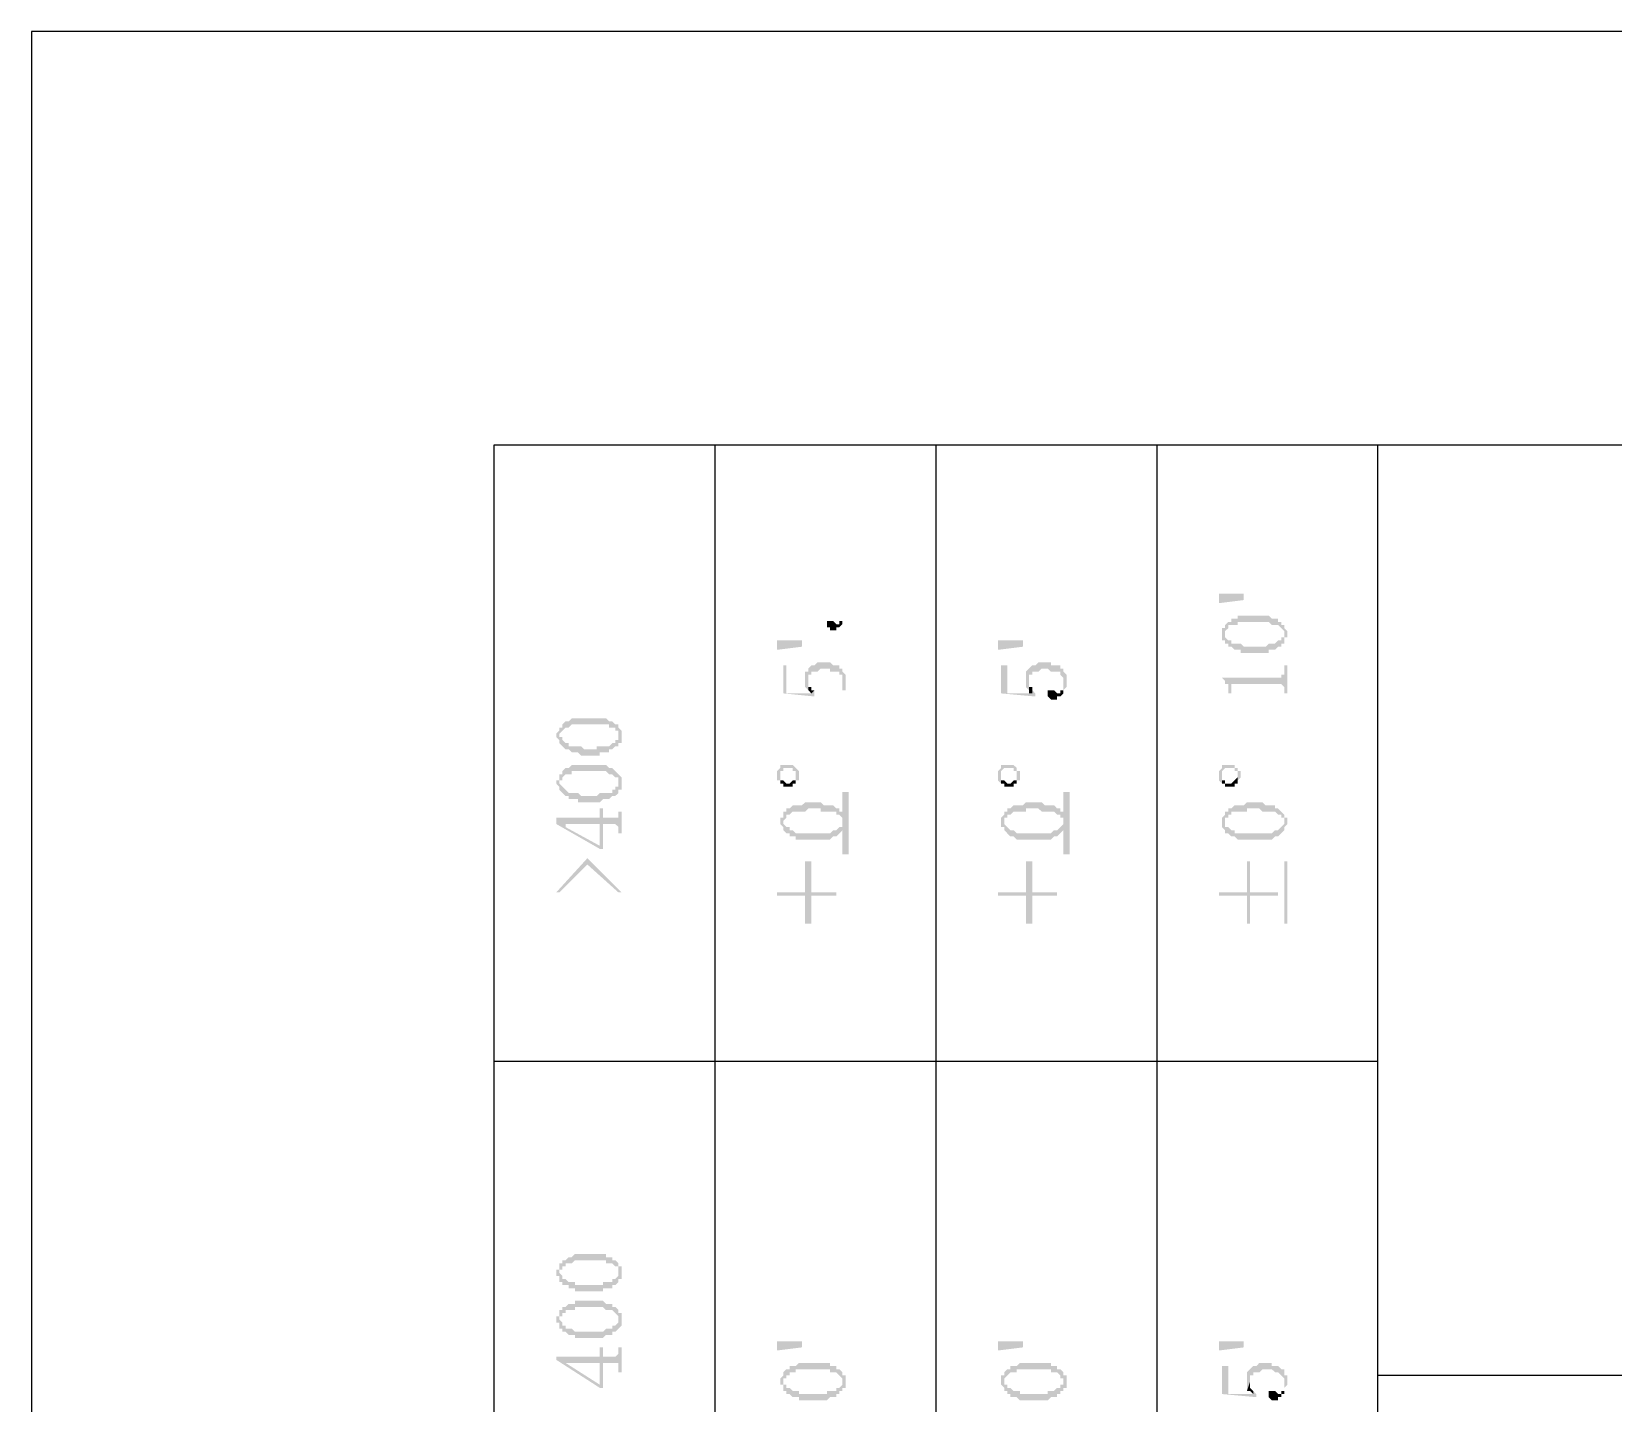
# Model space of a CAD drawing. Header units: inches. Extents: x 3613 to 8393, y -2205 to -794.
# Drawn here: x 7973.29 to 7996.23, y -908.55 to -888.65 of the extents above; entities that cross this region are included whole.
import ezdxf

# ---------------------------------------------------------------- set-up
doc = ezdxf.new("R2010")
doc.units = ezdxf.units.IN
doc.header["$MEASUREMENT"] = 0

msp = doc.modelspace()

# ---------------------------------------------------------------- hatches: boundary and pattern name
at = {"transparency": 33554559}
for points in [[(7990.508, -896.802), (7990.869, -896.802), (7990.869, -896.893), (7990.508, -896.938)], [(7984.821, -897.243), (7984.821, -897.288), (7984.867, -897.288), (7984.867, -897.333), (7984.957, -897.333), (7984.957, -897.288), (7985.002, -897.288), (7985.047, -897.243), (7985.047, -897.063), (7985.047, -897.153), (7985.047, -897.198), (7985.002, -897.198), (7985.002, -897.243), (7984.957, -897.243), (7984.912, -897.198), (7984.821, -897.198)], [(7990.553, -897.389), (7990.553, -897.434), (7990.553, -897.479), (7990.598, -897.479), (7990.598, -897.525), (7990.598, -897.389), (7990.598, -897.344), (7990.598, -897.344), (7990.644, -897.299), (7990.644, -897.254), (7990.779, -897.254), (7990.779, -897.209), (7991.23, -897.209), (7991.275, -897.254), (7991.366, -897.254), (7991.411, -897.299), (7991.411, -897.299), (7991.456, -897.344), (7991.456, -897.389), (7991.456, -897.254), (7991.411, -897.254), (7991.411, -897.209), (7991.366, -897.209), (7991.366, -897.163), (7991.275, -897.163), (7991.23, -897.118), (7990.779, -897.118), (7990.779, -897.163), (7990.689, -897.163), (7990.689, -897.209), (7990.644, -897.209), (7990.598, -897.254), (7990.598, -897.299), (7990.553, -897.299), (7990.553, -897.344), (7990.553, -897.344)], [(7990.598, -897.525), (7990.644, -897.525), (7990.644, -897.57), (7990.689, -897.57), (7990.734, -897.615), (7990.824, -897.615), (7990.824, -897.66), (7991.23, -897.66), (7991.23, -897.615), (7991.321, -897.615), (7991.366, -897.57), (7991.411, -897.57), (7991.411, -897.525), (7991.456, -897.525), (7991.456, -897.479), (7991.456, -897.434), (7991.501, -897.434), (7991.501, -897.389), (7991.501, -897.344), (7991.501, -897.344), (7991.456, -897.299), (7991.456, -897.254), (7991.456, -897.389), (7991.456, -897.434), (7991.411, -897.434), (7991.411, -897.479), (7991.366, -897.479), (7991.321, -897.525), (7991.23, -897.525), (7991.185, -897.57), (7990.869, -897.57), (7990.824, -897.525), (7990.689, -897.525), (7990.689, -897.479), (7990.644, -897.479), (7990.598, -897.434), (7990.598, -897.389), (7990.598, -897.389)], [(7984.099, -897.479), (7984.46, -897.479), (7984.46, -897.57), (7984.099, -897.615)], [(7987.304, -897.479), (7987.665, -897.479), (7987.665, -897.57), (7987.304, -897.615)], [(7984.19, -897.84), (7984.19, -898.247), (7984.641, -898.292), (7984.641, -898.247), (7984.641, -898.201), (7984.596, -898.247), (7984.235, -898.247), (7984.235, -897.84)], [(7984.506, -898.021), (7984.506, -898.111), (7984.506, -898.156), (7984.506, -898.156), (7984.551, -898.201), (7984.551, -898.066), (7984.551, -897.976), (7984.596, -897.976), (7984.596, -897.931), (7984.686, -897.931), (7984.731, -897.886), (7984.867, -897.886), (7984.867, -897.931), (7985.002, -897.931), (7985.002, -897.976), (7985.047, -897.976), (7985.047, -898.021), (7985.047, -898.066), (7985.047, -898.201), (7985.092, -898.201), (7985.092, -898.156), (7985.092, -898.066), (7985.092, -898.021), (7985.092, -897.976), (7985.047, -897.931), (7985.047, -897.886), (7985.002, -897.886), (7985.002, -897.84), (7984.912, -897.84), (7984.867, -897.795), (7984.686, -897.795), (7984.641, -897.84), (7984.596, -897.84), (7984.551, -897.886), (7984.551, -897.931), (7984.506, -897.931), (7984.506, -897.976)], [(7987.349, -897.84), (7987.349, -898.247), (7987.845, -898.292), (7987.845, -898.247), (7987.845, -898.247), (7987.8, -898.201), (7987.8, -898.247), (7987.439, -898.247), (7987.439, -897.84)], [(7987.71, -898.021), (7987.71, -898.111), (7987.71, -898.156), (7987.71, -898.156), (7987.755, -898.201), (7987.755, -898.066), (7987.755, -897.976), (7987.8, -897.976), (7987.8, -897.931), (7987.89, -897.931), (7987.936, -897.886), (7988.026, -897.886), (7988.071, -897.931), (7988.206, -897.931), (7988.206, -897.976), (7988.206, -897.976), (7988.252, -898.021), (7988.252, -898.066), (7988.252, -898.201), (7988.252, -898.201), (7988.297, -898.156), (7988.297, -898.066), (7988.297, -898.021), (7988.297, -897.976), (7988.252, -897.931), (7988.252, -897.886), (7988.206, -897.886), (7988.206, -897.84), (7988.071, -897.84), (7988.071, -897.795), (7987.89, -897.795), (7987.845, -897.84), (7987.8, -897.84), (7987.755, -897.886), (7987.755, -897.886), (7987.71, -897.931), (7987.71, -897.976)], [(7990.553, -898.021), (7990.553, -898.021), (7990.598, -898.066), (7990.598, -898.111), (7990.644, -898.111), (7990.644, -898.156), (7990.644, -898.247), (7990.689, -898.247), (7990.689, -898.156), (7990.689, -898.111), (7991.411, -898.111), (7991.456, -898.156), (7991.456, -898.247), (7991.501, -898.247), (7991.501, -897.84), (7991.456, -897.84), (7991.456, -897.931), (7991.456, -897.976), (7991.411, -897.976), (7991.411, -898.021), (7991.366, -898.021)], [(7984.551, -898.201), (7984.551, -898.201), (7984.596, -898.247), (7984.596, -898.247), (7984.641, -898.201), (7984.596, -898.201), (7984.596, -898.156), (7984.551, -898.156), (7984.551, -898.111), (7984.551, -898.066)], [(7987.755, -898.201), (7987.755, -898.247), (7987.8, -898.247), (7987.8, -898.201), (7987.8, -898.156), (7987.755, -898.156), (7987.755, -898.111), (7987.755, -898.066)], [(7988.026, -898.247), (7988.026, -898.292), (7988.026, -898.292), (7988.071, -898.337), (7988.161, -898.337), (7988.161, -898.292), (7988.206, -898.292), (7988.252, -898.247), (7988.252, -898.066), (7988.252, -898.156), (7988.252, -898.201), (7988.206, -898.201), (7988.206, -898.247), (7988.161, -898.247), (7988.116, -898.201), (7988.026, -898.201)], [(7980.895, -898.878), (7980.895, -898.878), (7980.94, -898.924), (7980.94, -898.969), (7980.94, -898.833), (7980.94, -898.833), (7980.985, -898.788), (7980.985, -898.788), (7981.03, -898.743), (7981.076, -898.743), (7981.121, -898.698), (7981.662, -898.698), (7981.662, -898.743), (7981.752, -898.743), (7981.752, -898.788), (7981.798, -898.788), (7981.798, -898.833), (7981.798, -898.878), (7981.798, -898.698), (7981.752, -898.698), (7981.707, -898.653), (7981.662, -898.653), (7981.617, -898.608), (7981.121, -898.608), (7981.076, -898.653), (7981.03, -898.653), (7980.985, -898.698), (7980.985, -898.743), (7980.94, -898.743), (7980.94, -898.788), (7980.94, -898.788), (7980.895, -898.833)], [(7980.94, -898.969), (7980.985, -899.014), (7980.985, -899.014), (7981.03, -899.059), (7981.076, -899.059), (7981.121, -899.104), (7981.211, -899.104), (7981.256, -899.149), (7981.527, -899.149), (7981.527, -899.104), (7981.662, -899.104), (7981.662, -899.059), (7981.707, -899.059), (7981.752, -899.014), (7981.798, -899.014), (7981.798, -898.969), (7981.843, -898.969), (7981.843, -898.924), (7981.843, -898.878), (7981.843, -898.833), (7981.843, -898.788), (7981.843, -898.788), (7981.798, -898.743), (7981.798, -898.878), (7981.798, -898.924), (7981.752, -898.924), (7981.752, -898.969), (7981.707, -898.969), (7981.662, -899.014), (7981.482, -899.014), (7981.482, -899.059), (7981.301, -899.059), (7981.256, -899.014), (7981.076, -899.014), (7981.076, -898.969), (7981.03, -898.969), (7980.985, -898.924), (7980.985, -898.878), (7980.94, -898.878)], [(7980.895, -899.555), (7980.895, -899.555), (7980.94, -899.601), (7980.94, -899.646), (7980.94, -899.555), (7980.94, -899.51), (7980.985, -899.51), (7980.985, -899.465), (7980.985, -899.465), (7981.03, -899.42), (7981.121, -899.42), (7981.121, -899.375), (7981.617, -899.375), (7981.662, -899.42), (7981.707, -899.42), (7981.752, -899.465), (7981.798, -899.465), (7981.798, -899.51), (7981.798, -899.555), (7981.798, -899.42), (7981.798, -899.42), (7981.752, -899.375), (7981.752, -899.375), (7981.707, -899.33), (7981.662, -899.33), (7981.617, -899.285), (7981.121, -899.285), (7981.076, -899.33), (7981.03, -899.33), (7980.985, -899.375), (7980.985, -899.42), (7980.94, -899.42), (7980.94, -899.465), (7980.94, -899.51), (7980.895, -899.51)], [(7984.099, -899.42), (7984.099, -899.465), (7984.099, -899.51), (7984.144, -899.51), (7984.144, -899.555), (7984.144, -899.42), (7984.144, -899.375), (7984.19, -899.375), (7984.19, -899.33), (7984.325, -899.33), (7984.325, -899.375), (7984.37, -899.375), (7984.37, -899.555), (7984.37, -899.51), (7984.415, -899.51), (7984.415, -899.465), (7984.415, -899.42), (7984.415, -899.375), (7984.415, -899.375), (7984.37, -899.33), (7984.37, -899.33), (7984.325, -899.285), (7984.144, -899.285), (7984.144, -899.33), (7984.144, -899.33), (7984.099, -899.375), (7984.099, -899.375)], [(7987.304, -899.42), (7987.304, -899.465), (7987.304, -899.51), (7987.304, -899.51), (7987.349, -899.555), (7987.349, -899.42), (7987.349, -899.375), (7987.349, -899.375), (7987.394, -899.33), (7987.529, -899.33), (7987.529, -899.375), (7987.575, -899.375), (7987.575, -899.555), (7987.575, -899.51), (7987.62, -899.51), (7987.62, -899.465), (7987.62, -899.42), (7987.62, -899.375), (7987.575, -899.375), (7987.575, -899.33), (7987.575, -899.33), (7987.529, -899.285), (7987.349, -899.285), (7987.349, -899.33), (7987.349, -899.33), (7987.304, -899.375), (7987.304, -899.375)], [(7990.508, -899.42), (7990.508, -899.465), (7990.508, -899.51), (7990.508, -899.51), (7990.553, -899.555), (7990.553, -899.42), (7990.553, -899.375), (7990.553, -899.375), (7990.598, -899.33), (7990.734, -899.33), (7990.734, -899.375), (7990.779, -899.375), (7990.779, -899.555), (7990.779, -899.51), (7990.779, -899.51), (7990.824, -899.465), (7990.824, -899.42), (7990.824, -899.375), (7990.779, -899.375), (7990.779, -899.33), (7990.734, -899.33), (7990.734, -899.285), (7990.553, -899.285), (7990.553, -899.33), (7990.553, -899.33), (7990.508, -899.375), (7990.508, -899.375)], [(7980.94, -899.646), (7980.985, -899.691), (7980.985, -899.691), (7981.03, -899.736), (7981.076, -899.736), (7981.076, -899.781), (7981.211, -899.781), (7981.211, -899.826), (7981.527, -899.826), (7981.572, -899.781), (7981.662, -899.781), (7981.707, -899.736), (7981.752, -899.736), (7981.798, -899.691), (7981.798, -899.646), (7981.843, -899.646), (7981.843, -899.601), (7981.843, -899.555), (7981.843, -899.51), (7981.843, -899.465), (7981.843, -899.465), (7981.798, -899.42), (7981.798, -899.555), (7981.798, -899.601), (7981.752, -899.601), (7981.752, -899.646), (7981.707, -899.646), (7981.707, -899.691), (7981.527, -899.691), (7981.482, -899.736), (7981.256, -899.736), (7981.211, -899.691), (7981.076, -899.691), (7981.03, -899.646), (7981.03, -899.646), (7980.985, -899.601), (7980.985, -899.601), (7980.94, -899.555), (7980.94, -899.555)], [(7984.144, -899.555), (7984.19, -899.555), (7984.19, -899.601), (7984.325, -899.601), (7984.325, -899.555), (7984.37, -899.555), (7984.37, -899.42), (7984.37, -899.465), (7984.37, -899.51), (7984.325, -899.51), (7984.28, -899.555), (7984.235, -899.555), (7984.19, -899.51), (7984.144, -899.51), (7984.144, -899.42), (7984.144, -899.42)], [(7987.349, -899.555), (7987.394, -899.555), (7987.394, -899.601), (7987.529, -899.601), (7987.529, -899.555), (7987.575, -899.555), (7987.575, -899.42), (7987.575, -899.465), (7987.575, -899.51), (7987.529, -899.51), (7987.484, -899.555), (7987.439, -899.555), (7987.394, -899.51), (7987.349, -899.51), (7987.349, -899.42), (7987.349, -899.42)], [(7990.553, -899.555), (7990.598, -899.555), (7990.598, -899.601), (7990.734, -899.601), (7990.734, -899.555), (7990.779, -899.555), (7990.779, -899.42), (7990.779, -899.465), (7990.779, -899.465), (7990.734, -899.51), (7990.734, -899.51), (7990.689, -899.555), (7990.598, -899.555), (7990.598, -899.51), (7990.553, -899.51), (7990.553, -899.42), (7990.553, -899.42)], [(7984.144, -900.097), (7984.144, -900.142), (7984.144, -900.142), (7984.19, -900.187), (7984.19, -900.232), (7984.19, -900.097), (7984.19, -900.097), (7984.235, -900.052), (7984.235, -900.007), (7984.28, -900.007), (7984.325, -899.962), (7984.506, -899.962), (7984.551, -899.917), (7984.731, -899.917), (7984.731, -899.962), (7984.957, -899.962), (7984.957, -900.007), (7985.002, -900.007), (7985.047, -900.052), (7985.047, -900.097), (7985.047, -899.962), (7985.002, -899.962), (7985.002, -899.917), (7984.957, -899.917), (7984.912, -899.871), (7984.776, -899.871), (7984.731, -899.826), (7984.506, -899.826), (7984.46, -899.871), (7984.325, -899.871), (7984.28, -899.917), (7984.235, -899.917), (7984.235, -899.962), (7984.19, -899.962), (7984.19, -900.007), (7984.19, -900.052), (7984.144, -900.052)], [(7985.137, -900.583), (7985.137, -899.68), (7985.047, -899.68), (7985.047, -900.583)], [(7987.349, -900.097), (7987.349, -900.142), (7987.349, -900.187), (7987.394, -900.187), (7987.394, -900.232), (7987.394, -900.097), (7987.394, -900.052), (7987.439, -900.052), (7987.439, -900.007), (7987.484, -900.007), (7987.529, -899.962), (7987.71, -899.962), (7987.71, -899.917), (7987.89, -899.917), (7987.936, -899.962), (7988.116, -899.962), (7988.161, -900.007), (7988.206, -900.007), (7988.206, -900.052), (7988.252, -900.052), (7988.252, -900.097), (7988.252, -899.962), (7988.206, -899.962), (7988.206, -899.917), (7988.161, -899.917), (7988.116, -899.871), (7987.981, -899.871), (7987.936, -899.826), (7987.71, -899.826), (7987.665, -899.871), (7987.529, -899.871), (7987.484, -899.917), (7987.439, -899.917), (7987.439, -899.962), (7987.394, -899.962), (7987.394, -900.007), (7987.394, -900.007), (7987.349, -900.052)], [(7988.342, -900.583), (7988.342, -899.68), (7988.252, -899.68), (7988.252, -900.583)], [(7990.553, -900.097), (7990.553, -900.142), (7990.553, -900.187), (7990.553, -900.187), (7990.598, -900.232), (7990.598, -900.097), (7990.598, -900.052), (7990.644, -900.052), (7990.644, -900.007), (7990.689, -900.007), (7990.689, -899.962), (7990.914, -899.962), (7990.914, -899.917), (7991.095, -899.917), (7991.14, -899.962), (7991.321, -899.962), (7991.366, -900.007), (7991.411, -900.007), (7991.411, -900.052), (7991.456, -900.052), (7991.456, -900.097), (7991.456, -900.007), (7991.411, -899.962), (7991.411, -899.962), (7991.366, -899.917), (7991.321, -899.917), (7991.321, -899.871), (7991.185, -899.871), (7991.14, -899.826), (7990.914, -899.826), (7990.869, -899.871), (7990.734, -899.871), (7990.689, -899.917), (7990.644, -899.917), (7990.644, -899.962), (7990.598, -899.962), (7990.598, -900.007), (7990.598, -900.007), (7990.553, -900.052)], [(7980.895, -900.052), (7980.895, -900.142), (7981.527, -900.503), (7981.572, -900.503), (7981.572, -900.142), (7981.752, -900.142), (7981.798, -900.187), (7981.798, -900.278), (7981.843, -900.278), (7981.843, -899.962), (7981.798, -899.962), (7981.798, -900.007), (7981.798, -900.052), (7981.572, -900.052), (7981.572, -899.917), (7981.527, -899.917), (7981.527, -900.458), (7981.03, -900.187), (7981.03, -900.142)], [(7980.895, -900.052), (7981.03, -900.142), (7981.527, -900.142), (7981.527, -900.458), (7981.527, -900.052)], [(7984.19, -900.232), (7984.235, -900.278), (7984.28, -900.278), (7984.28, -900.323), (7984.37, -900.323), (7984.37, -900.368), (7984.867, -900.368), (7984.912, -900.323), (7984.957, -900.323), (7985.002, -900.278), (7985.002, -900.278), (7985.047, -900.232), (7985.047, -900.187), (7985.092, -900.187), (7985.092, -900.142), (7985.092, -900.097), (7985.092, -900.052), (7985.092, -900.052), (7985.047, -900.007), (7985.047, -900.142), (7985.047, -900.187), (7985.002, -900.187), (7984.957, -900.232), (7984.912, -900.232), (7984.867, -900.278), (7984.37, -900.278), (7984.325, -900.232), (7984.28, -900.232), (7984.28, -900.187), (7984.235, -900.187), (7984.19, -900.142), (7984.19, -900.097)], [(7987.394, -900.232), (7987.439, -900.278), (7987.439, -900.278), (7987.484, -900.323), (7987.529, -900.323), (7987.575, -900.368), (7988.071, -900.368), (7988.116, -900.323), (7988.161, -900.323), (7988.206, -900.278), (7988.206, -900.278), (7988.252, -900.232), (7988.252, -900.187), (7988.297, -900.187), (7988.297, -900.142), (7988.297, -900.097), (7988.297, -900.052), (7988.297, -900.052), (7988.252, -900.007), (7988.252, -900.142), (7988.252, -900.142), (7988.206, -900.187), (7988.206, -900.187), (7988.161, -900.232), (7988.116, -900.232), (7988.071, -900.278), (7987.575, -900.278), (7987.529, -900.232), (7987.484, -900.232), (7987.439, -900.187), (7987.439, -900.187), (7987.394, -900.142), (7987.394, -900.097)], [(7990.598, -900.232), (7990.598, -900.278), (7990.644, -900.278), (7990.689, -900.323), (7990.734, -900.323), (7990.779, -900.368), (7991.275, -900.368), (7991.321, -900.323), (7991.366, -900.323), (7991.411, -900.278), (7991.411, -900.278), (7991.456, -900.232), (7991.456, -900.187), (7991.456, -900.187), (7991.501, -900.142), (7991.501, -900.097), (7991.501, -900.052), (7991.456, -900.052), (7991.456, -900.007), (7991.456, -900.142), (7991.456, -900.142), (7991.411, -900.187), (7991.411, -900.187), (7991.366, -900.232), (7991.321, -900.232), (7991.275, -900.278), (7990.734, -900.278), (7990.734, -900.232), (7990.689, -900.232), (7990.644, -900.187), (7990.598, -900.187), (7990.598, -900.142), (7990.598, -900.097)], [(7980.895, -901.135), (7980.94, -901.135), (7981.346, -900.729), (7981.798, -901.135), (7981.843, -901.135), (7981.346, -900.639)], [(7984.099, -901.135), (7984.099, -901.18), (7984.506, -901.18), (7984.506, -901.586), (7984.596, -901.586), (7984.596, -901.18), (7984.957, -901.18), (7984.957, -901.135), (7984.596, -901.135), (7984.596, -900.684), (7984.506, -900.684), (7984.506, -901.135)], [(7987.304, -901.135), (7987.304, -901.18), (7987.71, -901.18), (7987.71, -901.586), (7987.8, -901.586), (7987.8, -901.18), (7988.161, -901.18), (7988.161, -901.135), (7987.8, -901.135), (7987.8, -900.684), (7987.71, -900.684), (7987.71, -901.135)], [(7990.508, -901.135), (7990.508, -901.18), (7990.914, -901.18), (7990.914, -901.586), (7990.959, -901.586), (7990.959, -901.18), (7991.366, -901.18), (7991.366, -901.135), (7990.959, -901.135), (7990.959, -900.684), (7990.914, -900.684), (7990.914, -901.135)], [(7991.501, -901.586), (7991.501, -900.684), (7991.456, -900.684), (7991.456, -901.586)], [(7980.895, -906.653), (7980.895, -906.698), (7980.94, -906.698), (7980.94, -906.743), (7980.94, -906.788), (7980.94, -906.653), (7980.94, -906.607), (7980.985, -906.607), (7980.985, -906.562), (7981.03, -906.562), (7981.03, -906.517), (7981.121, -906.517), (7981.166, -906.472), (7981.617, -906.472), (7981.617, -906.517), (7981.707, -906.517), (7981.752, -906.562), (7981.798, -906.562), (7981.798, -906.607), (7981.798, -906.653), (7981.798, -906.517), (7981.798, -906.517), (7981.752, -906.472), (7981.707, -906.472), (7981.707, -906.427), (7981.617, -906.427), (7981.617, -906.382), (7981.166, -906.382), (7981.121, -906.427), (7981.076, -906.427), (7981.03, -906.472), (7980.985, -906.472), (7980.985, -906.517), (7980.94, -906.517), (7980.94, -906.562), (7980.94, -906.607), (7980.895, -906.607)], [(7980.94, -906.788), (7980.985, -906.788), (7980.985, -906.833), (7981.076, -906.833), (7981.076, -906.878), (7981.166, -906.878), (7981.166, -906.923), (7981.572, -906.923), (7981.572, -906.878), (7981.707, -906.878), (7981.707, -906.833), (7981.752, -906.833), (7981.798, -906.788), (7981.798, -906.743), (7981.843, -906.743), (7981.843, -906.698), (7981.843, -906.653), (7981.843, -906.607), (7981.843, -906.562), (7981.798, -906.562), (7981.798, -906.517), (7981.798, -906.653), (7981.798, -906.698), (7981.798, -906.698), (7981.752, -906.743), (7981.707, -906.743), (7981.707, -906.788), (7981.572, -906.788), (7981.572, -906.833), (7981.166, -906.833), (7981.166, -906.788), (7981.076, -906.788), (7981.03, -906.743), (7980.985, -906.743), (7980.985, -906.698), (7980.985, -906.698), (7980.94, -906.653), (7980.94, -906.653)], [(7980.895, -907.33), (7980.895, -907.375), (7980.94, -907.375), (7980.94, -907.42), (7980.94, -907.465), (7980.94, -907.33), (7980.94, -907.284), (7980.985, -907.284), (7980.985, -907.239), (7981.03, -907.239), (7981.03, -907.194), (7981.166, -907.194), (7981.166, -907.149), (7981.572, -907.149), (7981.617, -907.194), (7981.707, -907.194), (7981.752, -907.239), (7981.752, -907.239), (7981.798, -907.284), (7981.798, -907.33), (7981.798, -907.194), (7981.798, -907.194), (7981.752, -907.149), (7981.707, -907.149), (7981.707, -907.104), (7981.617, -907.104), (7981.572, -907.059), (7981.166, -907.059), (7981.166, -907.104), (7981.076, -907.104), (7981.03, -907.149), (7980.985, -907.149), (7980.985, -907.194), (7980.94, -907.194), (7980.94, -907.239), (7980.94, -907.284), (7980.895, -907.284)], [(7980.94, -907.465), (7980.985, -907.465), (7980.985, -907.51), (7981.03, -907.51), (7981.076, -907.555), (7981.166, -907.555), (7981.166, -907.6), (7981.572, -907.6), (7981.617, -907.555), (7981.707, -907.555), (7981.707, -907.51), (7981.752, -907.51), (7981.798, -907.465), (7981.798, -907.465), (7981.843, -907.42), (7981.843, -907.375), (7981.843, -907.33), (7981.843, -907.284), (7981.843, -907.239), (7981.798, -907.239), (7981.798, -907.194), (7981.798, -907.33), (7981.798, -907.375), (7981.798, -907.375), (7981.752, -907.42), (7981.707, -907.42), (7981.707, -907.465), (7981.617, -907.465), (7981.572, -907.51), (7981.166, -907.51), (7981.121, -907.465), (7981.03, -907.465), (7981.03, -907.42), (7980.985, -907.42), (7980.985, -907.375), (7980.985, -907.375), (7980.94, -907.33), (7980.94, -907.33)], [(7980.895, -907.871), (7980.895, -907.916), (7981.527, -908.323), (7981.572, -908.323), (7981.572, -907.961), (7981.798, -907.961), (7981.798, -908.007), (7981.798, -908.097), (7981.843, -908.097), (7981.843, -907.736), (7981.798, -907.736), (7981.798, -907.781), (7981.798, -907.826), (7981.798, -907.826), (7981.752, -907.871), (7981.572, -907.871), (7981.572, -907.736), (7981.527, -907.736), (7981.527, -908.277), (7981.03, -907.961), (7981.03, -907.961)], [(7980.895, -907.871), (7981.03, -907.961), (7981.527, -907.961), (7981.527, -908.277), (7981.527, -907.871)], [(7984.099, -907.646), (7984.46, -907.646), (7984.46, -907.736), (7984.099, -907.781)], [(7987.304, -907.646), (7987.665, -907.646), (7987.665, -907.736), (7987.304, -907.781)], [(7990.508, -907.646), (7990.869, -907.646), (7990.869, -907.736), (7990.508, -907.781)], [(7984.144, -908.232), (7984.144, -908.277), (7984.19, -908.277), (7984.19, -908.323), (7984.19, -908.368), (7984.19, -908.232), (7984.19, -908.187), (7984.235, -908.187), (7984.235, -908.142), (7984.28, -908.142), (7984.28, -908.097), (7984.37, -908.097), (7984.37, -908.052), (7984.867, -908.052), (7984.867, -908.097), (7984.957, -908.097), (7985.002, -908.142), (7985.002, -908.142), (7985.047, -908.187), (7985.047, -908.232), (7985.047, -908.097), (7985.047, -908.097), (7985.002, -908.052), (7984.957, -908.052), (7984.957, -908.007), (7984.867, -908.007), (7984.867, -907.961), (7984.415, -907.961), (7984.37, -908.007), (7984.28, -908.007), (7984.28, -908.052), (7984.235, -908.052), (7984.19, -908.097), (7984.19, -908.142), (7984.19, -908.142), (7984.144, -908.187), (7984.144, -908.187)], [(7984.19, -908.368), (7984.235, -908.368), (7984.235, -908.413), (7984.28, -908.413), (7984.325, -908.458), (7984.415, -908.458), (7984.415, -908.503), (7984.821, -908.503), (7984.867, -908.458), (7984.957, -908.458), (7984.957, -908.413), (7985.002, -908.413), (7985.002, -908.368), (7985.047, -908.368), (7985.047, -908.323), (7985.092, -908.323), (7985.092, -908.232), (7985.092, -908.187), (7985.092, -908.142), (7985.047, -908.142), (7985.047, -908.097), (7985.047, -908.232), (7985.047, -908.277), (7985.047, -908.277), (7985.002, -908.323), (7984.957, -908.323), (7984.957, -908.368), (7984.821, -908.368), (7984.821, -908.413), (7984.415, -908.413), (7984.415, -908.368), (7984.325, -908.368), (7984.28, -908.323), (7984.235, -908.323), (7984.235, -908.277), (7984.19, -908.277), (7984.19, -908.232), (7984.19, -908.232)], [(7987.349, -908.232), (7987.349, -908.277), (7987.349, -908.277), (7987.394, -908.323), (7987.394, -908.368), (7987.394, -908.232), (7987.394, -908.187), (7987.394, -908.187), (7987.439, -908.142), (7987.439, -908.142), (7987.484, -908.097), (7987.575, -908.097), (7987.575, -908.052), (7988.071, -908.052), (7988.071, -908.097), (7988.161, -908.097), (7988.206, -908.142), (7988.206, -908.187), (7988.252, -908.187), (7988.252, -908.232), (7988.252, -908.097), (7988.252, -908.097), (7988.206, -908.052), (7988.161, -908.052), (7988.161, -908.007), (7988.071, -908.007), (7988.071, -907.961), (7987.62, -907.961), (7987.575, -908.007), (7987.484, -908.007), (7987.484, -908.052), (7987.439, -908.052), (7987.394, -908.097), (7987.394, -908.142), (7987.349, -908.142), (7987.349, -908.187), (7987.349, -908.187)], [(7987.394, -908.368), (7987.439, -908.368), (7987.439, -908.413), (7987.484, -908.413), (7987.484, -908.458), (7987.575, -908.458), (7987.62, -908.503), (7988.026, -908.503), (7988.071, -908.458), (7988.161, -908.458), (7988.161, -908.413), (7988.206, -908.413), (7988.206, -908.368), (7988.252, -908.368), (7988.252, -908.323), (7988.297, -908.323), (7988.297, -908.232), (7988.297, -908.187), (7988.297, -908.142), (7988.252, -908.142), (7988.252, -908.097), (7988.252, -908.232), (7988.252, -908.277), (7988.206, -908.277), (7988.206, -908.323), (7988.161, -908.323), (7988.116, -908.368), (7988.026, -908.368), (7988.026, -908.413), (7987.62, -908.413), (7987.62, -908.368), (7987.529, -908.368), (7987.484, -908.323), (7987.439, -908.323), (7987.439, -908.277), (7987.394, -908.277), (7987.394, -908.232), (7987.394, -908.232)], [(7990.553, -908.007), (7990.553, -908.413), (7991.05, -908.458), (7991.05, -908.413), (7991.05, -908.413), (7991.005, -908.368), (7991.005, -908.413), (7990.644, -908.413), (7990.644, -908.007)], [(7990.914, -908.187), (7990.914, -908.232), (7990.914, -908.323), (7990.914, -908.368), (7990.959, -908.232), (7990.959, -908.142), (7991.005, -908.142), (7991.005, -908.097), (7991.095, -908.097), (7991.14, -908.052), (7991.275, -908.052), (7991.321, -908.097), (7991.366, -908.097), (7991.411, -908.142), (7991.411, -908.142), (7991.456, -908.187), (7991.456, -908.232), (7991.456, -908.368), (7991.456, -908.323), (7991.501, -908.277), (7991.501, -908.232), (7991.501, -908.142), (7991.456, -908.142), (7991.456, -908.097), (7991.456, -908.052), (7991.411, -908.052), (7991.366, -908.007), (7991.275, -908.007), (7991.275, -907.961), (7991.095, -907.961), (7991.05, -908.007), (7991.005, -908.007), (7990.959, -908.052), (7990.959, -908.052), (7990.914, -908.097), (7990.914, -908.142)], [(7990.914, -908.368), (7990.959, -908.368), (7991.005, -908.413), (7991.005, -908.368), (7991.005, -908.368), (7990.959, -908.323), (7990.959, -908.277), (7990.959, -908.232)], [(7991.23, -908.413), (7991.23, -908.458), (7991.23, -908.458), (7991.275, -908.503), (7991.366, -908.503), (7991.366, -908.458), (7991.411, -908.458), (7991.411, -908.413), (7991.456, -908.413), (7991.456, -908.232), (7991.456, -908.277), (7991.456, -908.368), (7991.411, -908.368), (7991.411, -908.413), (7991.366, -908.413), (7991.321, -908.368), (7991.23, -908.368)]]:
    msp.add_hatch(color=256, dxfattribs=at).paths.add_polyline_path(points)

# ---------------------------------------------------------------- linework, layer by layer
for p, q in [((8389.248, -894.646), (7979.992, -894.646)), ((7979.992, -894.646), (7979.992, -1181.386)), ((7992.81, -908.139), (8389.248, -908.139))]:
    msp.add_line(p, q)
msp.add_lwpolyline([(8393.286, -1185.646), (8393.286, -888.646), (7973.286, -888.646), (7973.286, -1185.646)], close=True)
for points in [[(7983.197, -894.646), (7983.197, -968.56)], [(7986.401, -894.646), (7986.401, -968.56)], [(7989.605, -894.646), (7989.605, -968.56)], [(7992.81, -894.646), (7992.81, -1181.386)], [(7979.992, -903.584), (7992.81, -903.584)]]:
    msp.add_lwpolyline(points)

doc.saveas('drawing.dxf')
